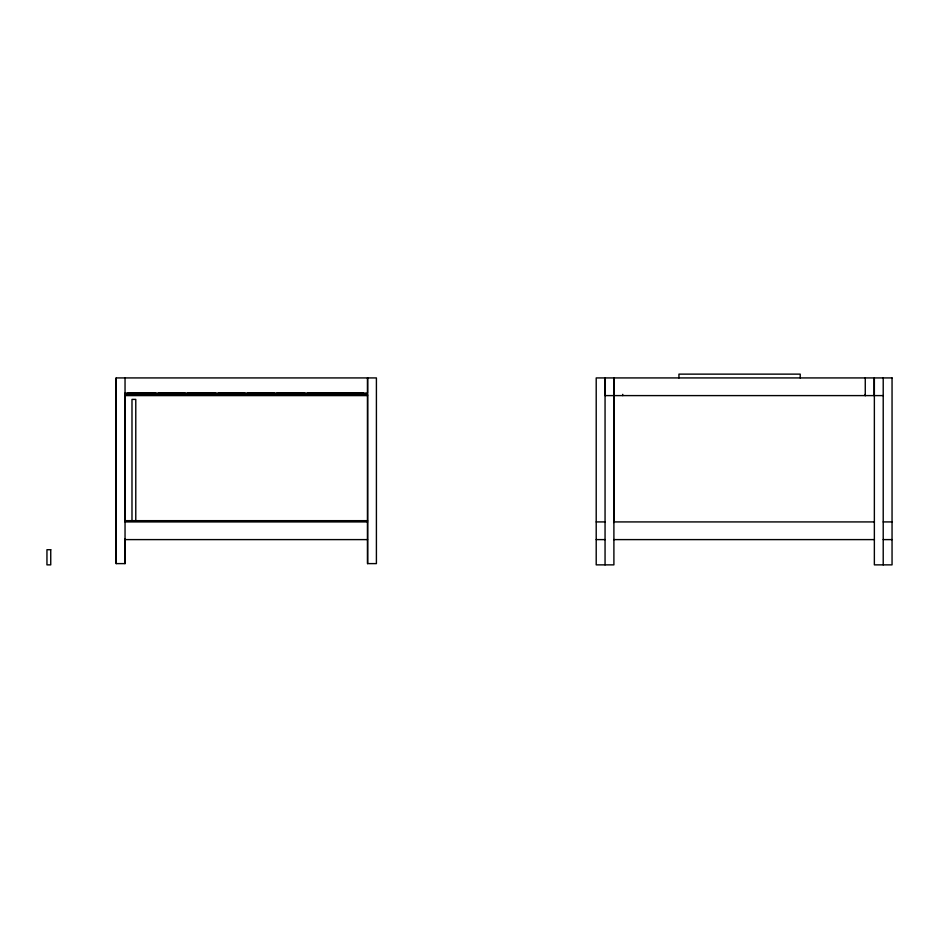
<?xml version="1.0" encoding="UTF-8"?>
<svg xmlns="http://www.w3.org/2000/svg" width="939" height="939" viewBox="0 0 939 939"><rect width="100%" height="100%" fill="white"/><g stroke="black" fill="none" stroke-linecap="round" stroke-linejoin="round"><path stroke-width="1.41" d="M125.04 377.924L125.04 563.611L116.201 563.611L116.201 377.924L376.41 377.924L376.41 563.611L367.572 563.611L367.572 394.345L125.04 394.345M125.04 563.611L125.04 538.751M125.04 521.204L125.04 395.46M367.572 563.611L367.572 377.924L367.572 393.077L125.04 393.077M613.895 522.553L613.895 395.601M865.265 377.924L865.265 395.601L865.265 394.345M127.962 393.23L155.721 393.23M158.644 393.23L184.948 393.23M187.859 393.23L215.63 393.23M218.541 393.23L244.844 393.23M247.767 393.23L274.071 393.23M276.993 393.23L304.752 393.23M307.675 393.23L363.193 393.23M127.962 393.394L155.721 393.394M158.644 393.394L184.948 393.394M187.859 393.394L215.63 393.394M218.541 393.394L244.844 393.394M247.767 393.394L274.071 393.394M276.993 393.394L304.752 393.394M307.675 393.394L363.193 393.394M127.962 393.547L155.721 393.547M158.644 393.547L184.948 393.547M187.859 393.547L215.63 393.547M218.541 393.547L244.844 393.547M247.767 393.547L274.071 393.547M276.993 393.547L304.752 393.547M307.675 393.547L363.193 393.547M127.962 393.711L155.721 393.711M158.644 393.711L184.948 393.711M187.859 393.711L215.63 393.711M218.541 393.711L244.844 393.711M247.767 393.711L274.071 393.711M276.993 393.711L304.752 393.711M307.675 393.711L363.193 393.711M127.962 394.028L155.721 393.864M158.644 394.028L184.948 393.864M187.859 394.028L215.63 393.864M218.541 394.028L244.844 393.864M247.767 394.028L274.071 393.864M276.993 394.028L304.752 393.864M307.675 394.028L363.193 393.864M125.04 395.601L367.572 395.601M605.056 395.601L874.115 395.601L874.115 377.924L605.303 377.924L605.303 395.601M874.362 395.601L883.212 395.601M125.04 520.664L367.572 520.664M125.04 521.92L367.572 521.92M596.206 521.92L605.056 521.92M613.836 521.92L874.42 521.92M883.212 521.92L892.05 521.92M125.04 539.608L367.572 539.608M596.206 539.608L605.056 539.608M613.836 539.608L874.42 539.608M883.212 539.608L892.05 539.608M883.212 377.924L883.212 564.867M800.216 377.924L800.216 374.133L678.944 374.133L678.944 377.924M622.733 394.345L622.733 395.601M614.153 377.924L614.153 395.601M613.895 377.924L613.895 564.867L596.206 564.867L596.206 377.924L605.056 377.924L605.056 564.867M135.779 520.664L135.779 399.392L131.988 399.392L131.988 520.664M116.201 377.924L116.201 563.611M892.05 377.924L874.362 377.924L874.362 564.867L892.05 564.867L892.05 377.924M50.741 549.714L46.95 549.714L46.95 564.867L50.741 564.867L50.741 549.714"/></g></svg>
